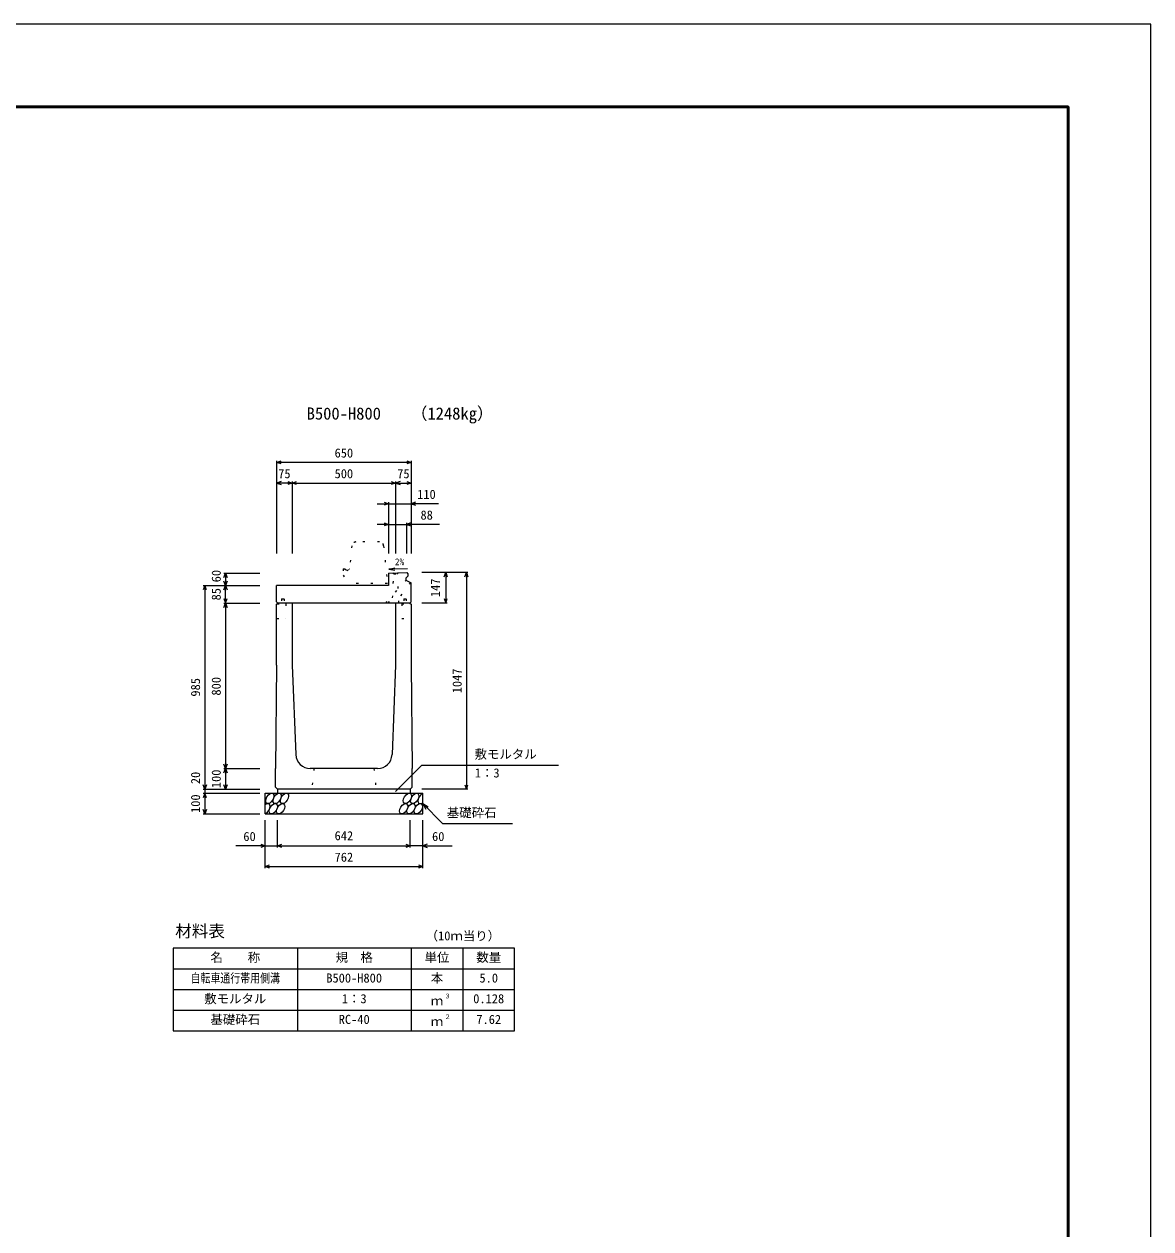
# Model space of a CAD drawing. Units: millimetres, scale not verified. Extents: x -12600 to 12600, y -5940 to 5940.
# Drawn here: x 7154 to 12600, y 116 to 5940 of the extents above; entities that cross this region are included whole.
import ezdxf
from ezdxf.enums import TextEntityAlignment as Align

# ---------------------------------------------------------------- set-up
doc = ezdxf.new("R2010")
doc.units = ezdxf.units.MM
doc.header["$LTSCALE"] = 40
doc.linetypes.add('DOTTED', pattern=[1.75, 0.25, -1.5])
for name, color, linetype, lineweight in [('0-0_DIM', 7, 'Continuous', 25), ('0-1_Defpoints', 5, 'Continuous', 25), ('0-2_HATCH', 6, 'Continuous', 25), ('0-3_HYO', 3, 'Continuous', 25), ('0-4_HYO2', 4, 'Continuous', 25), ('0-5_OUTLINE', 3, 'Continuous', 25), ('0-6_OUTLINE2', 4, 'DOTTED', 25), ('0-7_TXT', 7, 'Continuous', 25), ('0-8_WAKU', 3, 'Continuous', 25)]:
    doc.layers.add(name, color=color, linetype=linetype, lineweight=lineweight)
doc.styles.add('ＭＳ ゴシック', font='')
doc.styles.get('ＭＳ ゴシック').set_extended_font_data('MS Gothic')

msp = doc.modelspace()

# ---------------------------------------------------------------- linework, layer by layer
at = {"layer": '0-0_DIM'}
for p, q in [((8375, 3828.96), (8375, 3381.46)), ((9025, 3821.46), (8375, 3821.46)), ((9025, 3828.96), (9025, 3381.46)), ((8450, 3728.96), (8450, 3381.46)), ((8950, 3728.96), (8950, 3381.46)), ((8450, 3721.46), (8375, 3721.46)), ((8450, 3721.46), (8950, 3721.46)), ((8950, 3721.46), (9025, 3721.46)), ((8860, 3621.46), (8915, 3621.46)), ((8915, 3628.96), (8915, 3381.46)), ((8915, 3621.46), (9025, 3621.46)), ((9156.52, 3621.46), (9025, 3621.46)), ((8915, 3521.46), (8860, 3521.46)), ((8915, 3521.46), (9003, 3521.46)), ((9003, 3528.96), (9003, 3381.46)), ((9161.78, 3521.46), (9003, 3521.46)), ((8120.5, 3286.46), (8293, 3286.46)), ((8128, 3286.46), (8128, 3226.46)), ((9299.5, 3288.46), (9077, 3288.46)), ((9192, 3288.46), (9192, 3141.46)), ((9292, 3288.46), (9292, 2241.46)), ((8020.5, 3226.46), (8293, 3226.46)), ((8028, 3226.46), (8028, 2241.46)), ((8128, 3141.46), (8128, 3226.46)), ((8120.5, 3141.46), (8293, 3141.46)), ((8128, 3141.46), (8128, 2341.46)), ((9199.5, 3141.46), (9077, 3141.46)), ((8120.5, 2341.46), (8293, 2341.46)), ((8128, 2341.46), (8128, 2241.46)), ((8949.77, 2230.65), (9076, 2356.89)), ((9076, 2356.89), (9737.46, 2356.89)), ((8020.5, 2241.46), (8293, 2241.46)), ((8020.5, 2221.46), (8293, 2221.46)), ((8028, 2241.46), (8028, 2221.46)), ((8028, 2221.46), (8028, 2121.46)), ((9299.5, 2241.46), (9077, 2241.46)), ((9081, 2171.46), (9176.76, 2075.71)), ((9081, 2171.46), (9106.98, 2156.46)), ((9081, 2171.46), (9096, 2145.48)), ((8020.5, 2121.46), (8293, 2121.46)), ((8319, 1860.1), (8319, 2091.46)), ((8379, 1960.1), (8379, 2091.46)), ((9021, 1960.1), (9021, 2091.46)), ((9081, 1860.1), (9081, 2091.46)), ((9176.76, 2075.71), (9514.31, 2075.71)), ((8319, 1967.6), (8177.21, 1967.6)), ((8319, 1967.6), (8379, 1967.6)), ((8379, 1967.6), (9021, 1967.6)), ((9081, 1967.6), (9021, 1967.6)), ((9081, 1967.6), (9222.79, 1967.6)), ((8319, 1867.6), (9081, 1867.6))]:
    msp.add_line(p, q, dxfattribs=at)
for points in [[(8396.14, 3813.77), (8375, 3821.46), (8396.14, 3829.16)], [(9003.86, 3829.16), (9025, 3821.46), (9003.86, 3813.77)], [(8396.14, 3729.16), (8375, 3721.46), (8396.14, 3713.77)], [(8428.86, 3729.16), (8450, 3721.46), (8428.86, 3713.77)], [(8471.14, 3713.77), (8450, 3721.46), (8471.14, 3729.16)], [(8928.86, 3729.16), (8950, 3721.46), (8928.86, 3713.77)], [(8971.14, 3729.16), (8950, 3721.46), (8971.14, 3713.77)], [(9003.86, 3729.16), (9025, 3721.46), (9003.86, 3713.77)], [(8893.86, 3629.16), (8915, 3621.46), (8893.86, 3613.77)], [(9046.14, 3629.16), (9025, 3621.46), (9046.14, 3613.77)], [(8893.86, 3529.16), (8915, 3521.46), (8893.86, 3513.77)], [(9024.14, 3529.16), (9003, 3521.46), (9024.14, 3513.77)], [(8120.3, 3265.32), (8128, 3286.46), (8135.7, 3265.32)], [(9184.3, 3267.32), (9192, 3288.46), (9199.7, 3267.32)], [(9284.3, 3267.32), (9292, 3288.46), (9299.7, 3267.32)], [(8035.7, 3205.32), (8028, 3226.46), (8020.3, 3205.32)], [(8135.7, 3247.61), (8128, 3226.46), (8120.3, 3247.61)], [(8120.3, 3205.32), (8128, 3226.46), (8135.7, 3205.32)], [(8120.3, 3162.61), (8128, 3141.46), (8135.7, 3162.61)], [(9184.3, 3162.61), (9192, 3141.46), (9199.7, 3162.61)], [(8120.3, 3120.32), (8128, 3141.46), (8135.7, 3120.32)], [(8135.7, 2362.61), (8128, 2341.46), (8120.3, 2362.61)], [(8120.3, 2320.32), (8128, 2341.46), (8135.7, 2320.32)], [(8035.7, 2262.61), (8028, 2241.46), (8020.3, 2262.61)], [(8035.7, 2200.32), (8028, 2221.46), (8020.3, 2200.32)], [(8135.7, 2262.61), (8128, 2241.46), (8120.3, 2262.61)], [(9284.3, 2262.61), (9292, 2241.46), (9299.7, 2262.61)], [(8035.7, 2142.61), (8028, 2121.46), (8020.3, 2142.61)], [(8297.86, 1975.29), (8319, 1967.6), (8297.86, 1959.9)], [(8400.14, 1959.9), (8379, 1967.6), (8400.14, 1975.29)], [(8999.86, 1975.29), (9021, 1967.6), (8999.86, 1959.9)], [(9102.14, 1975.29), (9081, 1967.6), (9102.14, 1959.9)], [(8340.14, 1859.9), (8319, 1867.6), (8340.14, 1875.29)], [(9059.86, 1875.29), (9081, 1867.6), (9059.86, 1859.9)]]:
    msp.add_lwpolyline(points, dxfattribs=at)
at = {"layer": '0-1_Defpoints'}
msp.add_lwpolyline([(-4200, -5940), (12600, -5940), (12600, 5940), (-4200, 5940)], close=True, dxfattribs=at)
at = {"layer": '0-2_HATCH'}
for centre in [(8341.89, 2196.46), (8377.37, 2196.46), (8412.84, 2196.46), (9007.05, 2196.46), (9042.52, 2196.46), (8358.77, 2146.46), (8394.25, 2146.46), (8988.45, 2146.46), (9023.93, 2146.46), (9059.41, 2146.46)]:
    msp.add_ellipse(centre, major_axis=(14.54, 23.54), ratio=0.5792, dxfattribs=at)
for centre, start_param, end_param in [((9078, 2196.46), 0.6666252, 4.1103269), ((8323.3, 2146.46), 3.7419964, 7.318141)]:
    msp.add_ellipse(centre, major_axis=(14.54, 23.54), ratio=0.5792, start_param=start_param, end_param=end_param, dxfattribs=at)
at = {"layer": '0-3_HYO'}
for p, q in [((8475, 1473.36), (8475, 1073.36)), ((9025, 1473.36), (9025, 1073.36)), ((9275, 1473.36), (9275, 1073.36)), ((7875, 1373.36), (9525, 1373.36))]:
    msp.add_line(p, q, dxfattribs=at)
msp.add_lwpolyline([(7875, 1073.36), (9525, 1073.36), (9525, 1473.36), (7875, 1473.36)], close=True, dxfattribs=at)
at = {"layer": '0-4_HYO2'}
for p, q in [((7875, 1273.36), (9525, 1273.36)), ((7875, 1173.36), (9525, 1173.36))]:
    msp.add_line(p, q, dxfattribs=at)
at = {"layer": '0-5_OUTLINE', "linetype": 'DOTTED'}
for p, q in [((8871.9, 3436.46), (8758.1, 3436.46)), ((8738.2, 3418.41), (8727, 3306.46)), ((8891.8, 3418.45), (8910, 3236.46)), ((8697, 3306.46), (8697, 3276.46)), ((8697, 3306.46), (8705, 3306.46)), ((8697, 3276.46), (8720, 3236.46)), ((8910, 3236.46), (8720, 3236.46))]:
    msp.add_line(p, q, dxfattribs=at)
at = {"layer": '0-5_OUTLINE'}
for p, q in [((8915, 3286.46), (9004, 3288.16)), ((8915, 3286.46), (8915, 3226.46)), ((9000, 3261.56), (9009, 3271.56)), ((9004, 3288.16), (9009, 3283.25)), ((9009, 3283.25), (9009, 3271.56)), ((8375, 3147.46), (8375, 3226.46)), ((8915, 3226.46), (8375, 3226.46)), ((9000, 3261.56), (9000, 3251.56)), ((9000, 3251.56), (9025, 3238.56)), ((9025, 3147.46), (9025, 3238.56)), ((8375, 3147.46), (8381, 3141.46)), ((9019, 3141.46), (9025, 3147.46)), ((9019, 3141.46), (8381, 3141.46)), ((8450, 3141.46), (8450, 2841.46)), ((8950, 3141.46), (8950, 2841.46)), ((8375, 2841.46), (8370, 2341.46)), ((8450, 2841.46), (8467.31, 2408.67)), ((8950, 2841.46), (8932.69, 2408.67)), ((9025, 2841.46), (9030, 2341.46)), ((8370, 2250.46), (8370, 2341.46)), ((8862.74, 2341.46), (8537.26, 2341.46)), ((9030, 2250.46), (9030, 2341.46)), ((8319, 2221.46), (9081, 2221.46)), ((8319, 2121.46), (8319, 2221.46)), ((8370, 2250.46), (8379, 2241.46)), ((9021, 2241.46), (8379, 2241.46)), ((8379, 2241.46), (8379, 2221.46)), ((9021, 2241.46), (9030, 2250.46)), ((9021, 2241.46), (9021, 2221.46)), ((9081, 2121.46), (9081, 2221.46)), ((8319, 2121.46), (9081, 2121.46))]:
    msp.add_line(p, q, dxfattribs=at)
at = {"layer": '0-5_OUTLINE', "linetype": 'DOTTED'}
msp.add_lwpolyline([(8705, 3306.46), (8715, 3296.46), (8725, 3306.46), (8727, 3306.46)], dxfattribs=at)
at = {"layer": '0-5_OUTLINE'}
for points in [[(8375, 2841.46), (8375, 3135.46), (8381, 3141.46)], [(9019, 3141.46), (9025, 3135.46), (9025, 2841.46)]]:
    msp.add_lwpolyline(points, dxfattribs=at)
at = {"layer": '0-5_OUTLINE', "linetype": 'DOTTED'}
for centre, start, end in [((8758.1, 3416.46), 90, 174.40835), ((8871.9, 3416.46), 4.08463, 90)]:
    msp.add_arc(centre, 20, start, end, dxfattribs=at)
at = {"layer": '0-5_OUTLINE'}
for centre, start, end in [((8537.26, 2411.46), 182.29061, 270.36797), ((8862.74, 2411.46), 270, 357.70939)]:
    msp.add_arc(centre, 70, start, end, dxfattribs=at)
at = {"layer": '0-6_OUTLINE2'}
for p, q in [((8935.65, 3166.46), (8941, 3282.63)), ((8941, 3282.63), (8938.53, 3286.91)), ((8965.5, 3141.46), (8959, 3282.63)), ((8902.91, 3141.46), (9000.3, 3251.4)), ((9022.34, 3239.94), (8945.93, 3141.46)), ((8399, 3161.96), (8411, 3161.96)), ((8399, 3161.96), (8399, 3136.96)), ((8411, 3161.96), (8411, 3136.96)), ((8914.5, 3141.46), (8935.65, 3166.46)), ((8989, 3161.96), (9001, 3161.96)), ((8989, 3161.96), (8989, 3136.96)), ((9001, 3161.96), (9001, 3136.96)), ((8376.5, 3136.96), (8420, 3136.96)), ((8420, 3136.96), (8420, 3066.46)), ((8979.45, 3136.96), (8979.45, 3066.46)), ((8979.45, 3136.96), (9023.5, 3136.96)), ((8375, 3066.46), (8420, 3066.46)), ((8979.45, 3066.46), (9025, 3066.46)), ((8555, 2341.46), (8545, 2241.46)), ((8845, 2341.46), (8855, 2241.46))]:
    msp.add_line(p, q, dxfattribs=at)
msp.add_lwpolyline([(8941, 3282.63), (8959, 3282.63), (8961.73, 3287.35)], dxfattribs=at)
at = {"layer": '0-7_TXT'}
msp.add_line((8917.06, 3304.97), (8946.7, 3300.33), dxfattribs=at)
msp.add_lwpolyline([(9007.48, 3306.7), (8917.06, 3304.97), (8946.5, 3310.74)], dxfattribs=at)
at = {"layer": '0-8_WAKU', "lineweight": 50}
msp.add_lwpolyline([(-3800, -5540), (12200, -5540), (12200, 5540), (-3800, 5540)], close=True, dxfattribs=at)

# ---------------------------------------------------------------- texts
at = {"layer": '0-0_DIM', "style": 'ＭＳ ゴシック'}
for s, p in [('650', (8655, 3831.46)), ('75', (8382.5, 3731.46)), ('500', (8655, 3731.46)), ('75', (8957.5, 3731.46)), ('110', (9054.02, 3631.46)), ('88', (9070.19, 3531.46)), ('敷モルタル', (9331.6, 2375.62)), ('1：3', (9332.6, 2284.93)), ('基礎砕石', (9197.32, 2092.88)), ('60', (8214, 1977.6)), ('642', (8655, 1981.46)), ('60', (9126, 1977.6)), ('762', (8655, 1877.6))]:
    msp.add_text(s, height=43.99, dxfattribs=at).set_placement(p, align=Align.BOTTOM_LEFT)
for s, p in [('60', (8118, 3241.46)), ('85', (8118, 3153.96)), ('147', (9177, 3169.96)), ('1047', (9282, 2704.96)), ('985', (8018, 2688.96)), ('800', (8118, 2693.96)), ('100', (8118, 2246.46)), ('20', (8018, 2265.78)), ('100', (8018, 2126.46))]:
    msp.add_text(s, height=43.99, rotation=90, dxfattribs=at).set_placement(p, align=Align.BOTTOM_LEFT)
at = {"layer": '0-7_TXT', "style": 'ＭＳ ゴシック'}
for s, height, p in [('B500-H800', 58.65, (8520, 4010.44)), ('（1248kg）', 58.65, (9023.7, 4010.84)), ('2%', 32.99, (8946.63, 3314.31)), ('材料表', 58.65, (7885, 1508.36)), ('（10ｍ当り）', 43.99, (9095, 1497.36)), ('名\u3000\u3000称', 43.99, (8055, 1393.36)), ('規\u3000格', 43.99, (8660, 1393.36)), ('単位', 43.99, (9090, 1393.36)), ('数量', 43.99, (9340, 1393.36)), ('B500-H800', 43.99, (8615, 1293.36)), ('本', 43.99, (9120, 1293.36)), ('5.0', 43.99, (9355, 1293.36)), ('敷モルタル', 43.99, (8025, 1193.36)), ('1：3', 43.99, (8690, 1193.36)), ('ｍ', 43.99, (9120, 1183.36)), ('３', 21.99, (9185.54, 1223.73)), ('0.128', 43.99, (9325, 1193.36)), ('基礎砕石', 43.99, (8055, 1093.36)), ('RC-40', 43.99, (8675, 1093.36)), ('ｍ', 43.99, (9120, 1083.36)), ('２', 21.99, (9185.54, 1123.73)), ('7.62', 43.99, (9340, 1093.36))]:
    msp.add_text(s, height=height, dxfattribs=at).set_placement(p, align=Align.BOTTOM_LEFT)
at = {"layer": '0-7_TXT', "style": 'ＭＳ ゴシック', "width": 0.8}
msp.add_text('自転車通行帯用側溝', height=43.99, dxfattribs=at).set_placement((7959, 1293.36), align=Align.BOTTOM_LEFT)

doc.saveas('drawing.dxf')
